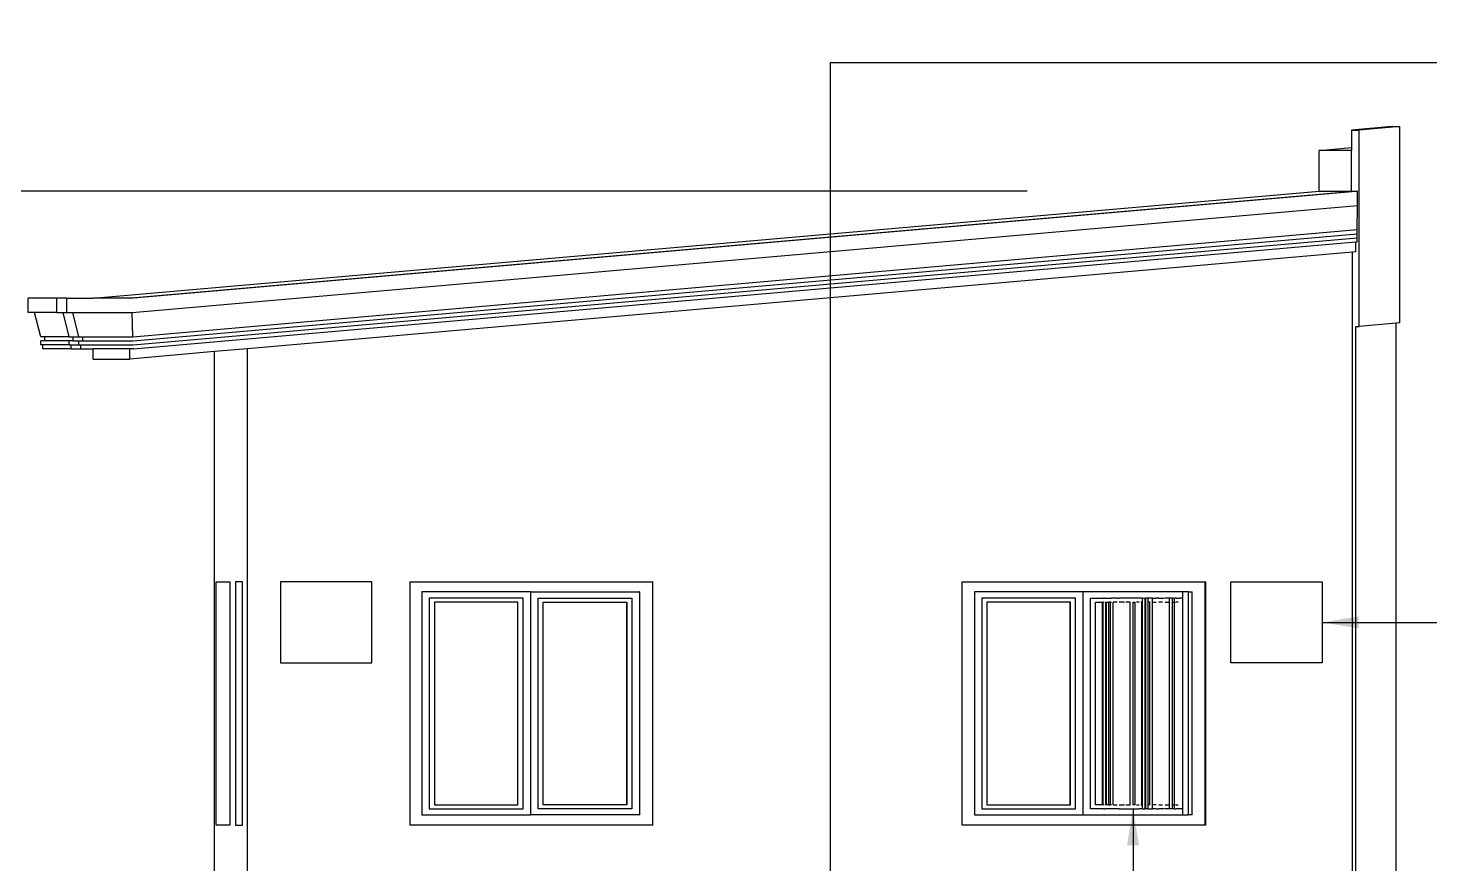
# Model space of a CAD drawing. Header units: inches. Extents: x 7263 to 14962, y 1317 to 2926.
# Drawn here: x 7434.04 to 7440.95, y 1510.43 to 1514.56 of the extents above; entities that cross this region are included whole.
import ezdxf

# ---------------------------------------------------------------- set-up
doc = ezdxf.new("R2010")
doc.units = ezdxf.units.IN
doc.header["$MEASUREMENT"] = 0
doc.layers.add('Layer6', color=6, linetype='Continuous')
doc.layers.add('Layer8', color=8, linetype='Continuous')
doc.styles.get("Standard").update_dxf_attribs({"font": ''})
doc.styles.get('Standard').set_extended_font_data('Tw Cen MT Condensed')
doc.dimstyles.get("Standard").update_dxf_attribs({"dimtxt": 0.2, "dimasz": 0.18, "dimexe": 0.18, "dimexo": 0.0625, "dimgap": 0.09, "dimtad": 0, "dimzin": 0, "dimdsep": 46, "dimtxsty": 'Standard', "dimblk": 'ARCHTICK', "dimcen": 0.09, "dimclrd": 8, "dimclre": 8, "dimclrt": 2, "dimadec": 0, "dimazin": 0, "dimtfac": 1, "dimtofl": 0, "dimtmove": 0, "dimatfit": 3, "dimfxl": 1, "dimtolj": 1, "dimtzin": 0, "dimarcsym": 0})

# ---------------------------------------------------------------- blocks, each defined once
blk = doc.blocks.new('_ArchTick')
at = {"color": 0, "linetype": 'ByBlock', "const_width": 0.15}
blk.add_lwpolyline([(-0.5, -0.5), (0.5, 0.5)], dxfattribs=at)

msp = doc.modelspace()

# ---------------------------------------------------------------- linework, layer by layer
for p, q in [((7440.767, 1514.0692), (7440.5671, 1514.0517)), ((7440.5671, 1514.0517), (7440.6058, 1514.0517)), ((7440.5671, 1514.0517), (7440.5671, 1513.9656)), ((7440.8057, 1514.0692), (7440.6058, 1514.0517)), ((7440.6058, 1513.0833), (7440.6058, 1514.0517)), ((7440.767, 1514.0692), (7440.8057, 1514.0692)), ((7440.8057, 1513.1008), (7440.8057, 1514.0692)), ((7440.4084, 1513.9517), (7440.5671, 1513.9656)), ((7440.4084, 1513.7517), (7440.4084, 1513.9517)), ((7440.5671, 1513.9517), (7440.4084, 1513.9517)), ((7440.5671, 1513.9656), (7440.5671, 1513.9517)), ((7440.5671, 1513.7517), (7440.5671, 1513.9517)), ((7434.3629, 1513.2226), (7440.4082, 1513.7517)), ((7434.5429, 1513.2226), (7440.5882, 1513.7517)), ((7434.5435, 1513.2226), (7440.5882, 1513.7517)), ((7440.5973, 1513.7517), (7434.552, 1513.2226)), ((7440.4082, 1513.7517), (7440.4084, 1513.7517)), ((7440.4084, 1513.7517), (7440.5671, 1513.7517)), ((7440.5671, 1513.7517), (7440.5882, 1513.7517)), ((7440.5882, 1513.7517), (7440.5882, 1513.7517)), ((7440.5882, 1513.7517), (7440.5888, 1513.7517)), ((7440.5888, 1513.7517), (7440.5973, 1513.7517)), ((7440.5973, 1513.6805), (7440.5973, 1513.7517)), ((7434.5551, 1513.1517), (7440.5964, 1513.6805)), ((7440.5955, 1513.5611), (7440.5964, 1513.6805)), ((7440.5964, 1513.6805), (7440.5973, 1513.6805)), ((7434.5585, 1513.0327), (7440.595, 1513.5611)), ((7434.5588, 1513.0127), (7440.595, 1513.541)), ((7434.5594, 1513.0127), (7440.5955, 1513.541)), ((7440.595, 1513.541), (7440.595, 1513.5611)), ((7440.595, 1513.5611), (7440.5955, 1513.5611)), ((7440.595, 1513.541), (7440.5955, 1513.541)), ((7440.5955, 1513.521), (7440.5955, 1513.541)), ((7434.5603, 1512.9927), (7440.5953, 1513.5209)), ((7434.5609, 1512.9726), (7440.5882, 1513.5002)), ((7440.5882, 1513.5002), (7440.5953, 1513.5008)), ((7440.5882, 1513.4517), (7440.5882, 1513.5002)), ((7440.5953, 1513.5209), (7440.5955, 1513.521)), ((7440.5953, 1513.5008), (7440.5953, 1513.5209)), ((7440.5713, 1513.4503), (7435.1235, 1512.9735)), ((7440.5882, 1513.4517), (7440.5713, 1513.4503)), ((7440.5713, 1510.2523), (7440.5713, 1513.4503)), ((7434.1829, 1513.2226), (7434.0424, 1513.2226)), ((7434.0424, 1513.1517), (7434.0424, 1513.2226)), ((7434.1829, 1513.1517), (7434.1829, 1513.2226)), ((7434.2321, 1513.2226), (7434.1829, 1513.2226)), ((7434.2321, 1513.1517), (7434.2321, 1513.2226)), ((7434.2321, 1513.2226), (7434.3629, 1513.2226)), ((7434.5429, 1513.2226), (7434.3629, 1513.2226)), ((7434.5435, 1513.2226), (7434.5429, 1513.2226)), ((7434.552, 1513.2226), (7434.5435, 1513.2226)), ((7434.0734, 1513.1517), (7434.0424, 1513.1517)), ((7434.1039, 1513.0327), (7434.0734, 1513.1517)), ((7434.1829, 1513.1517), (7434.0734, 1513.1517)), ((7434.1829, 1513.1517), (7434.2139, 1513.1517)), ((7434.2444, 1513.0327), (7434.2139, 1513.1517)), ((7434.2139, 1513.1517), (7434.2321, 1513.1517)), ((7434.2321, 1513.1517), (7434.2622, 1513.1517)), ((7434.2918, 1513.0327), (7434.2622, 1513.1517)), ((7434.2622, 1513.1517), (7434.5542, 1513.1517)), ((7434.5542, 1513.1517), (7434.5551, 1513.1517)), ((7434.5585, 1513.0327), (7434.5542, 1513.1517)), ((7440.5882, 1510.2195), (7440.5882, 1513.0833)), ((7440.5882, 1513.0833), (7440.6058, 1513.0833)), ((7440.7882, 1513.0993), (7440.6058, 1513.0833)), ((7440.8057, 1513.1008), (7440.7882, 1513.0993)), ((7440.7882, 1510.2195), (7440.7882, 1513.0993)), ((7434.1239, 1513.0327), (7434.1039, 1513.0327)), ((7434.1039, 1512.9927), (7434.1039, 1513.0127)), ((7434.1239, 1513.0127), (7434.1039, 1513.0127)), ((7434.1139, 1512.9927), (7434.1039, 1512.9927)), ((7434.1139, 1512.9726), (7434.1139, 1512.9927)), ((7434.2444, 1512.9927), (7434.1139, 1512.9927)), ((7434.2544, 1512.9726), (7434.1139, 1512.9726)), ((7434.1239, 1513.0127), (7434.1239, 1513.0327)), ((7434.2444, 1513.0327), (7434.1239, 1513.0327)), ((7434.2444, 1513.0127), (7434.1239, 1513.0127)), ((7434.2444, 1513.0327), (7434.2644, 1513.0327)), ((7434.2444, 1512.9927), (7434.2444, 1513.0127)), ((7434.2644, 1513.0127), (7434.2444, 1513.0127)), ((7434.2444, 1512.9927), (7434.2544, 1512.9927)), ((7434.2544, 1512.9726), (7434.2544, 1512.9927)), ((7434.2544, 1512.9927), (7434.2918, 1512.9927)), ((7434.2544, 1512.9726), (7434.3016, 1512.9726)), ((7434.2644, 1513.0127), (7434.2644, 1513.0327)), ((7434.2644, 1513.0327), (7434.2918, 1513.0327)), ((7434.2644, 1513.0127), (7434.2918, 1513.0127)), ((7434.2918, 1513.0327), (7434.3113, 1513.0327)), ((7434.2918, 1512.9927), (7434.2918, 1513.0127)), ((7434.2918, 1513.0127), (7434.3113, 1513.0127)), ((7434.2918, 1512.9927), (7434.3016, 1512.9927)), ((7434.3016, 1512.9726), (7434.3016, 1512.9927)), ((7434.3016, 1512.9927), (7434.5603, 1512.9927)), ((7434.3016, 1512.9726), (7434.3629, 1512.9726)), ((7434.3113, 1513.0127), (7434.3113, 1513.0327)), ((7434.3113, 1513.0327), (7434.5585, 1513.0327)), ((7434.3113, 1513.0127), (7434.5588, 1513.0127)), ((7434.3629, 1512.9226), (7434.3629, 1512.9726)), ((7434.5429, 1512.9726), (7434.3629, 1512.9726)), ((7434.5429, 1512.9226), (7434.5429, 1512.9726)), ((7434.5609, 1512.9726), (7434.5429, 1512.9726)), ((7434.5594, 1513.0127), (7434.5588, 1513.0127)), ((7435.1235, 1512.9735), (7434.9604, 1512.9592)), ((7435.1235, 1510.3169), (7435.1235, 1512.9735)), ((7434.3629, 1512.9226), (7434.5429, 1512.9226)), ((7434.9604, 1512.9592), (7434.5429, 1512.9226)), ((7434.9604, 1510.3162), (7434.9604, 1512.9592)), ((7434.9688, 1510.6235), (7434.9688, 1511.8235)), ((7434.9688, 1511.8235), (7435.0366, 1511.8235)), ((7435.0366, 1511.8235), (7435.0366, 1510.6235)), ((7435.0648, 1511.8235), (7435.0648, 1510.6235)), ((7435.0987, 1511.8235), (7435.0648, 1511.8235)), ((7435.0987, 1510.6235), (7435.0987, 1511.8235)), ((7435.9232, 1511.8235), (7435.9232, 1510.6235)), ((7435.9232, 1511.8235), (7437.1206, 1511.8235)), ((7437.1206, 1511.8235), (7437.1206, 1510.6235)), ((7437.1227, 1511.8235), (7437.1206, 1511.8235)), ((7437.1227, 1510.6235), (7437.1227, 1511.8235)), ((7438.6471, 1510.6235), (7438.6471, 1511.8235)), ((7438.6471, 1511.8235), (7439.8445, 1511.8235)), ((7439.8445, 1511.8235), (7439.8445, 1510.6235)), ((7439.8445, 1511.8235), (7439.8466, 1511.8235)), ((7439.8466, 1511.8235), (7439.8466, 1510.6235)), ((7435.9835, 1511.7735), (7435.9835, 1510.6735)), ((7436.5197, 1511.7735), (7435.9835, 1511.7735)), ((7436.0199, 1511.7435), (7436.0199, 1510.7035)), ((7436.4819, 1511.7435), (7436.0199, 1511.7435)), ((7436.4819, 1511.7435), (7436.4822, 1511.7435)), ((7436.4819, 1510.7035), (7436.4819, 1511.7435)), ((7436.4822, 1510.7035), (7436.4822, 1511.7435)), ((7436.5197, 1511.7735), (7437.0561, 1511.7735)), ((7436.5197, 1510.6735), (7436.5197, 1511.7735)), ((7436.5563, 1511.7435), (7437.0183, 1511.7435)), ((7436.5563, 1510.7035), (7436.5563, 1511.7435)), ((7437.0183, 1511.7435), (7437.0183, 1510.7035)), ((7437.0183, 1511.7435), (7437.0186, 1511.7435)), ((7437.0186, 1511.7435), (7437.0186, 1510.7035)), ((7437.0561, 1511.7735), (7437.0561, 1510.6735)), ((7437.0581, 1511.7735), (7437.0561, 1511.7735)), ((7437.0581, 1510.6735), (7437.0581, 1511.7735)), ((7438.7074, 1511.7735), (7438.7074, 1510.6735)), ((7439.2436, 1511.7735), (7438.7074, 1511.7735)), ((7438.7438, 1511.7435), (7438.7438, 1510.7035)), ((7439.2058, 1511.7435), (7438.7438, 1511.7435)), ((7439.2058, 1511.7435), (7439.2061, 1511.7435)), ((7439.2058, 1510.7035), (7439.2058, 1511.7435)), ((7439.2061, 1510.7035), (7439.2061, 1511.7435)), ((7439.2436, 1510.6735), (7439.2436, 1511.7735)), ((7439.7363, 1511.7735), (7439.2436, 1511.7735)), ((7439.2802, 1511.7435), (7439.3436, 1511.7435)), ((7439.2802, 1510.7035), (7439.2802, 1511.7435)), ((7439.3507, 1511.7435), (7439.3436, 1511.7435)), ((7439.3507, 1511.7435), (7439.3694, 1511.7435)), ((7439.3694, 1511.7435), (7439.3698, 1511.7435)), ((7439.3698, 1511.7435), (7439.3833, 1511.7435)), ((7439.4123, 1511.7435), (7439.3833, 1511.7435)), ((7439.4123, 1511.7435), (7439.4215, 1511.7435)), ((7439.454, 1511.7435), (7439.4215, 1511.7435)), ((7439.5202, 1511.7435), (7439.454, 1511.7435)), ((7439.5372, 1511.7435), (7439.5202, 1511.7435)), ((7439.5372, 1511.7235), (7439.5372, 1511.7435)), ((7439.5372, 1511.7435), (7439.5499, 1511.7435)), ((7439.5499, 1511.7435), (7439.5534, 1511.7435)), ((7439.5499, 1511.7235), (7439.5499, 1511.7435)), ((7439.5534, 1511.7235), (7439.5534, 1511.7435)), ((7439.5646, 1511.7435), (7439.5534, 1511.7435)), ((7439.5646, 1511.7235), (7439.5646, 1511.7435)), ((7439.5861, 1511.7435), (7439.5646, 1511.7435)), ((7439.5861, 1511.7435), (7439.6032, 1511.7435)), ((7439.5861, 1511.7235), (7439.5861, 1511.7435)), ((7439.6175, 1511.7435), (7439.6032, 1511.7435)), ((7439.6175, 1511.7435), (7439.636, 1511.7435)), ((7439.636, 1511.7435), (7439.6411, 1511.7435)), ((7439.6693, 1511.7435), (7439.6449, 1511.7435)), ((7439.6693, 1511.7235), (7439.6693, 1511.7435)), ((7439.6844, 1511.7435), (7439.6693, 1511.7435)), ((7439.6844, 1511.7435), (7439.6936, 1511.7435)), ((7439.6844, 1511.7235), (7439.6844, 1511.7435)), ((7439.6936, 1511.7235), (7439.6936, 1511.7435)), ((7439.7019, 1511.7435), (7439.6936, 1511.7435)), ((7439.7019, 1511.7435), (7439.7118, 1511.7435)), ((7439.7118, 1511.7435), (7439.7183, 1511.7435)), ((7439.7363, 1511.7435), (7439.7192, 1511.7435)), ((7439.7363, 1511.7435), (7439.7363, 1511.7735)), ((7439.7637, 1511.7735), (7439.7363, 1511.7735)), ((7439.7363, 1511.7435), (7439.7367, 1511.7435)), ((7439.7363, 1510.7035), (7439.7363, 1511.7435)), ((7439.7637, 1510.6735), (7439.7637, 1511.7735)), ((7439.7637, 1511.7735), (7439.782, 1511.7735)), ((7439.782, 1510.6735), (7439.782, 1511.7735)), ((7436.0446, 1511.7235), (7436.0446, 1510.7235)), ((7436.4563, 1511.7235), (7436.0446, 1511.7235)), ((7436.4563, 1510.7235), (7436.4563, 1511.7235)), ((7436.4563, 1511.7235), (7436.4569, 1511.7235)), ((7436.4569, 1510.7235), (7436.4569, 1511.7235)), ((7436.581, 1510.7235), (7436.581, 1511.7235)), ((7436.581, 1511.7235), (7436.9928, 1511.7235)), ((7436.9928, 1511.7235), (7436.9928, 1510.7235)), ((7436.9928, 1511.7235), (7436.9934, 1511.7235)), ((7436.9934, 1511.7235), (7436.9934, 1510.7235)), ((7438.7685, 1511.7235), (7438.7685, 1510.7235)), ((7439.1803, 1511.7235), (7438.7685, 1511.7235)), ((7439.1803, 1510.7235), (7439.1803, 1511.7235)), ((7439.1803, 1511.7235), (7439.1808, 1511.7235)), ((7439.1808, 1510.7235), (7439.1808, 1511.7235)), ((7439.3049, 1510.7235), (7439.3049, 1511.7235)), ((7439.3049, 1511.7235), (7439.3396, 1511.7235)), ((7439.3396, 1510.7235), (7439.3396, 1511.7235)), ((7439.3396, 1511.7235), (7439.3434, 1511.7235)), ((7439.3434, 1510.7235), (7439.3434, 1511.7235)), ((7439.3434, 1511.7235), (7439.3436, 1511.7235)), ((7439.3452, 1511.7235), (7439.3438, 1511.7235)), ((7439.3507, 1511.7235), (7439.3561, 1511.7235)), ((7439.3561, 1510.7235), (7439.3561, 1511.7235)), ((7439.3561, 1511.7235), (7439.3596, 1511.7235)), ((7439.3596, 1510.7235), (7439.3596, 1511.7235)), ((7439.3596, 1511.7235), (7439.3694, 1511.7235)), ((7439.3698, 1511.7235), (7439.3708, 1511.7235)), ((7439.3708, 1510.7235), (7439.3708, 1511.7235)), ((7439.3796, 1511.7235), (7439.3708, 1511.7235)), ((7439.3796, 1510.7235), (7439.3796, 1511.7235)), ((7439.3796, 1511.7235), (7439.3833, 1511.7235)), ((7439.3919, 1511.7235), (7439.3923, 1511.7235)), ((7439.3923, 1510.7235), (7439.3923, 1511.7235)), ((7439.4123, 1511.7235), (7439.3923, 1511.7235)), ((7439.4445, 1511.7235), (7439.4215, 1511.7235)), ((7439.4467, 1511.7235), (7439.4478, 1511.7235)), ((7439.4755, 1511.7235), (7439.454, 1511.7235)), ((7439.4755, 1510.7235), (7439.4755, 1511.7235)), ((7439.4755, 1511.7235), (7439.4766, 1511.7235)), ((7439.4903, 1511.7235), (7439.4906, 1511.7235)), ((7439.4906, 1510.7235), (7439.4906, 1511.7235)), ((7439.4906, 1511.7235), (7439.4998, 1511.7235)), ((7439.4998, 1510.7235), (7439.4998, 1511.7235)), ((7439.4998, 1511.7235), (7439.5001, 1511.7235)), ((7439.5001, 1510.7235), (7439.5001, 1511.7235)), ((7439.5001, 1511.7235), (7439.5008, 1511.7235)), ((7439.5202, 1511.7235), (7439.5068, 1511.7235)), ((7439.5334, 1511.7235), (7439.5278, 1511.7235)), ((7439.5334, 1510.7235), (7439.5334, 1511.7235)), ((7439.5334, 1511.7235), (7439.5372, 1511.7235)), ((7439.5372, 1510.7235), (7439.5372, 1511.7235)), ((7439.5372, 1511.7235), (7439.5376, 1511.7235)), ((7439.5499, 1511.7235), (7439.5534, 1511.7235)), ((7439.5499, 1510.7235), (7439.5499, 1511.7235)), ((7439.5534, 1510.7235), (7439.5534, 1511.7235)), ((7439.5636, 1511.7235), (7439.5646, 1511.7235)), ((7439.5646, 1510.7235), (7439.5646, 1511.7235)), ((7439.5734, 1511.7235), (7439.5646, 1511.7235)), ((7439.5734, 1510.7235), (7439.5734, 1511.7235)), ((7439.5734, 1511.7235), (7439.5737, 1511.7235)), ((7439.5857, 1511.7235), (7439.5861, 1511.7235)), ((7439.5861, 1511.7235), (7439.6032, 1511.7235)), ((7439.5861, 1510.7235), (7439.5861, 1511.7235)), ((7439.6149, 1511.7235), (7439.6163, 1511.7235)), ((7439.636, 1511.7235), (7439.6175, 1511.7235)), ((7439.6486, 1511.7235), (7439.6693, 1511.7235)), ((7439.6693, 1510.7235), (7439.6693, 1511.7235)), ((7439.6841, 1511.7235), (7439.6844, 1511.7235)), ((7439.6844, 1510.7235), (7439.6844, 1511.7235)), ((7439.6844, 1511.7235), (7439.6936, 1511.7235)), ((7439.6936, 1510.7235), (7439.6936, 1511.7235)), ((7439.6999, 1511.7235), (7439.7009, 1511.7235)), ((7439.7118, 1511.7235), (7439.7019, 1511.7235)), ((7436.0199, 1510.7035), (7436.4819, 1510.7035)), ((7436.0446, 1510.7235), (7436.4563, 1510.7235)), ((7436.4563, 1510.7235), (7436.4569, 1510.7235)), ((7436.4819, 1510.7035), (7436.4822, 1510.7035)), ((7437.0183, 1510.7035), (7436.5563, 1510.7035)), ((7436.9928, 1510.7235), (7436.581, 1510.7235)), ((7436.9934, 1510.7235), (7436.9928, 1510.7235)), ((7437.0186, 1510.7035), (7437.0183, 1510.7035)), ((7438.7438, 1510.7035), (7439.2058, 1510.7035)), ((7438.7685, 1510.7235), (7439.1803, 1510.7235)), ((7439.1803, 1510.7235), (7439.1808, 1510.7235)), ((7439.2058, 1510.7035), (7439.2061, 1510.7035)), ((7439.3436, 1510.7035), (7439.2802, 1510.7035)), ((7439.3396, 1510.7235), (7439.3049, 1510.7235)), ((7439.3434, 1510.7235), (7439.3396, 1510.7235)), ((7439.3436, 1510.7235), (7439.3434, 1510.7235)), ((7439.3436, 1510.7035), (7439.3507, 1510.7035)), ((7439.3452, 1510.7235), (7439.3438, 1510.7235)), ((7439.3561, 1510.7235), (7439.3507, 1510.7235)), ((7439.3694, 1510.7035), (7439.3507, 1510.7035)), ((7439.3596, 1510.7235), (7439.3561, 1510.7235)), ((7439.3694, 1510.7235), (7439.3596, 1510.7235)), ((7439.3698, 1510.7035), (7439.3694, 1510.7035)), ((7439.3708, 1510.7235), (7439.3698, 1510.7235)), ((7439.3833, 1510.7035), (7439.3698, 1510.7035)), ((7439.3708, 1510.7235), (7439.3796, 1510.7235)), ((7439.3833, 1510.7235), (7439.3796, 1510.7235)), ((7439.4123, 1510.7035), (7439.3833, 1510.7035)), ((7439.3923, 1510.7235), (7439.3919, 1510.7235)), ((7439.3923, 1510.7235), (7439.4123, 1510.7235)), ((7439.4215, 1510.7035), (7439.4123, 1510.7035)), ((7439.4215, 1510.7235), (7439.4445, 1510.7235)), ((7439.4215, 1510.7035), (7439.454, 1510.7035)), ((7439.4478, 1510.7235), (7439.4467, 1510.7235)), ((7439.454, 1510.7235), (7439.4755, 1510.7235)), ((7439.454, 1510.7035), (7439.5202, 1510.7035)), ((7439.4766, 1510.7235), (7439.4755, 1510.7235)), ((7439.4906, 1510.7235), (7439.4903, 1510.7235)), ((7439.4998, 1510.7235), (7439.4906, 1510.7235)), ((7439.5001, 1510.7235), (7439.4998, 1510.7235)), ((7439.5008, 1510.7235), (7439.5001, 1510.7235)), ((7439.5068, 1510.7235), (7439.5202, 1510.7235)), ((7439.5372, 1510.7035), (7439.5202, 1510.7035)), ((7439.5278, 1510.7235), (7439.5334, 1510.7235)), ((7439.5372, 1510.7235), (7439.5334, 1510.7235)), ((7439.5372, 1510.7035), (7439.5372, 1510.7235)), ((7439.5376, 1510.7235), (7439.5372, 1510.7235)), ((7439.5372, 1510.7035), (7439.5499, 1510.7035)), ((7439.5534, 1510.7235), (7439.5499, 1510.7235)), ((7439.5499, 1510.7035), (7439.5499, 1510.7235)), ((7439.5534, 1510.7035), (7439.5499, 1510.7035)), ((7439.5534, 1510.7035), (7439.5534, 1510.7235)), ((7439.5646, 1510.7035), (7439.5534, 1510.7035)), ((7439.5646, 1510.7235), (7439.5636, 1510.7235)), ((7439.5646, 1510.7035), (7439.5646, 1510.7235)), ((7439.5734, 1510.7235), (7439.5646, 1510.7235)), ((7439.5646, 1510.7035), (7439.5861, 1510.7035)), ((7439.5737, 1510.7235), (7439.5734, 1510.7235)), ((7439.5861, 1510.7235), (7439.5857, 1510.7235)), ((7439.6032, 1510.7235), (7439.5861, 1510.7235)), ((7439.5861, 1510.7035), (7439.5861, 1510.7235)), ((7439.6032, 1510.7035), (7439.5861, 1510.7035)), ((7439.6032, 1510.7035), (7439.6175, 1510.7035)), ((7439.6163, 1510.7235), (7439.6149, 1510.7235)), ((7439.6175, 1510.7235), (7439.636, 1510.7235)), ((7439.636, 1510.7035), (7439.6175, 1510.7035)), ((7439.6411, 1510.7035), (7439.636, 1510.7035)), ((7439.6693, 1510.7035), (7439.6449, 1510.7035)), ((7439.6486, 1510.7235), (7439.6693, 1510.7235)), ((7439.6693, 1510.7035), (7439.6693, 1510.7235)), ((7439.6844, 1510.7035), (7439.6693, 1510.7035)), ((7439.6844, 1510.7235), (7439.6841, 1510.7235)), ((7439.6844, 1510.7035), (7439.6844, 1510.7235)), ((7439.6844, 1510.7235), (7439.6936, 1510.7235)), ((7439.6936, 1510.7035), (7439.6844, 1510.7035)), ((7439.6936, 1510.7035), (7439.6936, 1510.7235)), ((7439.6936, 1510.7035), (7439.7019, 1510.7035)), ((7439.7009, 1510.7235), (7439.6999, 1510.7235)), ((7439.7019, 1510.7235), (7439.7118, 1510.7235)), ((7439.7118, 1510.7035), (7439.7019, 1510.7035)), ((7439.7183, 1510.7035), (7439.7118, 1510.7035)), ((7439.7363, 1510.7035), (7439.7192, 1510.7035)), ((7439.7367, 1510.7035), (7439.7363, 1510.7035)), ((7439.7363, 1510.6735), (7439.7363, 1510.7035)), ((7435.0366, 1510.6235), (7434.9688, 1510.6235)), ((7435.0648, 1510.6235), (7435.0987, 1510.6235)), ((7437.1206, 1510.6235), (7435.9232, 1510.6235)), ((7435.9835, 1510.6735), (7436.5197, 1510.6735)), ((7437.0561, 1510.6735), (7436.5197, 1510.6735)), ((7437.0581, 1510.6735), (7437.0561, 1510.6735)), ((7437.1227, 1510.6235), (7437.1206, 1510.6235)), ((7439.8445, 1510.6235), (7438.6471, 1510.6235)), ((7438.7074, 1510.6735), (7439.2436, 1510.6735)), ((7439.2436, 1510.6735), (7439.7363, 1510.6735)), ((7439.7363, 1510.6735), (7439.7637, 1510.6735)), ((7439.782, 1510.6735), (7439.7637, 1510.6735)), ((7439.8466, 1510.6235), (7439.8445, 1510.6235))]:
    msp.add_line(p, q)
for points in [[(7435.7357, 1511.8235), (7435.2857, 1511.8235), (7435.2857, 1511.4235), (7435.7357, 1511.4235), (7435.7357, 1511.8235)], [(7439.9728, 1511.8235), (7440.4228, 1511.8235), (7440.4228, 1511.4235), (7439.9728, 1511.4235), (7439.9728, 1511.8235)]]:
    msp.add_lwpolyline(points)
at = {"layer": 'Layer8'}
msp.add_line((7438.9678, 1513.7517), (7420.3346, 1513.7517), dxfattribs=at)

# ---------------------------------------------------------------- leaders
at = {"layer": 'Layer6', "annotation_type": 0, "has_hookline": 1, "hookline_direction": 0}
for points, text_width in [([(7429.7571, 1509.5795), (7429.7284, 1517.1163), (7443.5007, 1517.1163)], 4.1714), ([(7432.9485, 1509.4119), (7432.9485, 1515.8707), (7443.5007, 1515.8707)], 3.3429), ([(7437.9978, 1509.7235), (7437.9978, 1514.3857), (7443.5007, 1514.3857)], 3.819), ([(7440.4228, 1511.6235), (7443.5007, 1511.6235)], 2.8667), ([(7439.4899, 1510.7035), (7439.4899, 1509.9867), (7443.5007, 1509.9867)], 2.8667)]:
    msp.add_leader(points, dimstyle='Standard', dxfattribs=dict(at, text_width=text_width))

doc.saveas('drawing.dxf')
